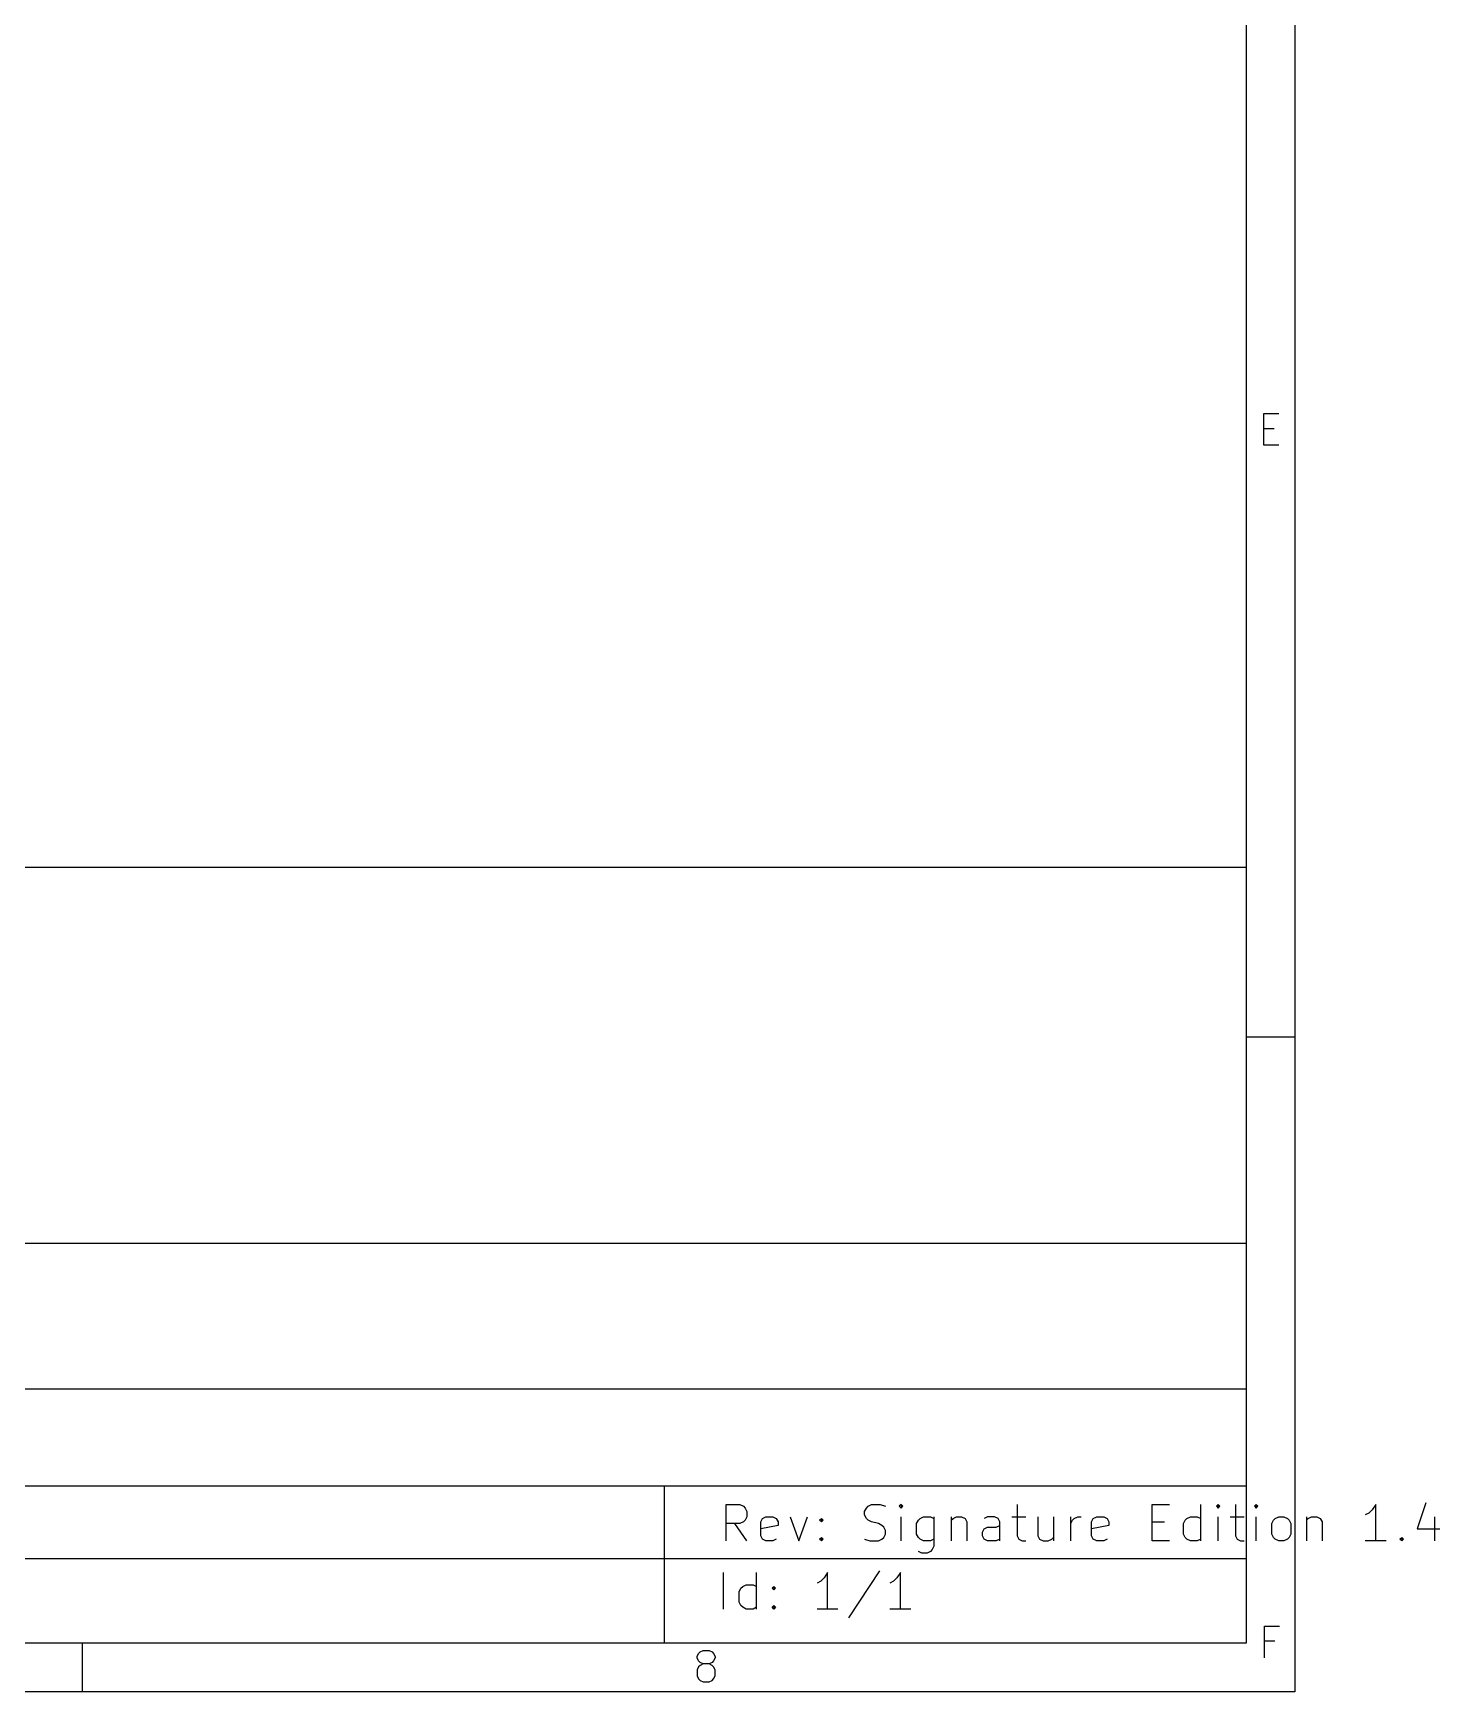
# Model space of a CAD drawing. Extents: x 10 to 416, y -287 to -10.
# Drawn here: x 358 to 416, y -287 to -218.6 of the extents above; entities that cross this region are included whole.
import ezdxf

# ---------------------------------------------------------------- set-up
doc = ezdxf.new("R2010")
doc.units = 0
doc.layers.add('BLACK', color=7, linetype='CONTINUOUS')

msp = doc.modelspace()

# ---------------------------------------------------------------- linework, layer by layer
at = {"layer": 'BLACK', "linetype": 'CONTINUOUS'}
for p, q in [((409.989, -10), (409.989, -287.0022)), ((407.989, -12), (407.989, -285.0022)), ((408.710428, -235.593604), (408.710428, -234.293604)), ((408.710428, -234.293604), (409.329476, -234.293604)), ((408.710428, -234.912652), (409.143762, -234.912652)), ((409.329476, -235.593604), (408.710428, -235.593604)), ((299.989, -253.0022), (407.989, -253.0022)), ((407.989, -253.0022), (407.989, -285.0022)), ((409.989, -260), (407.989, -260)), ((299.989, -268.5022), (407.989, -268.5022)), ((299.989, -274.5022), (407.989, -274.5022)), ((299.989, -278.5022), (407.989, -278.5022)), ((383.989, -278.5022), (383.989, -285.0022)), ((386.54351, -280.780528), (386.54351, -279.280528)), ((386.54351, -279.280528), (387.114939, -279.280528)), ((387.114939, -279.280528), (387.257796, -279.351957)), ((387.257796, -279.351957), (387.329225, -279.423385)), ((387.329225, -279.423385), (387.400653, -279.566242)), ((387.400653, -279.566242), (387.400653, -279.780528)), ((392.257796, -279.566242), (392.329224, -279.423385)), ((392.257796, -279.7091), (392.257796, -279.566242)), ((392.329224, -279.851957), (392.257796, -279.7091)), ((392.329224, -279.423385), (392.400653, -279.351957)), ((392.400653, -279.351957), (392.54351, -279.280528)), ((392.54351, -279.280528), (392.900653, -279.280528)), ((392.900653, -279.280528), (393.114939, -279.351957)), ((393.757795, -279.280528), (393.686367, -279.351957)), ((393.686367, -279.351957), (393.757795, -279.423385)), ((393.829224, -279.351957), (393.757795, -279.280528)), ((393.757795, -279.280528), (393.757795, -279.423385)), ((393.757795, -279.423385), (393.829224, -279.351957)), ((398.54351, -279.280528), (398.54351, -280.566242)), ((404.114938, -280.780528), (404.114938, -279.280528)), ((404.114938, -279.280528), (404.829224, -279.280528)), ((406.114939, -280.780528), (406.114939, -279.280528)), ((406.829224, -279.280528), (406.757796, -279.351957)), ((406.757796, -279.351957), (406.829224, -279.423385)), ((406.900653, -279.351957), (406.829224, -279.280528)), ((406.829224, -279.280528), (406.829224, -279.423385)), ((406.829224, -279.423385), (406.900653, -279.351957)), ((407.54351, -279.280528), (407.54351, -280.566242)), ((408.400653, -279.280528), (408.329225, -279.351957)), ((408.329225, -279.351957), (408.400653, -279.423385)), ((408.472082, -279.351957), (408.400653, -279.280528)), ((408.400653, -279.280528), (408.400653, -279.423385)), ((408.400653, -279.423385), (408.472082, -279.351957)), ((413.043511, -279.637671), (412.900654, -279.7091)), ((413.186368, -279.494814), (413.043511, -279.637671)), ((413.329225, -279.280528), (413.186368, -279.494814)), ((413.329225, -280.780528), (413.329225, -279.280528)), ((415.400654, -279.2091), (415.043511, -280.280528)), ((387.114939, -280.066242), (386.54351, -280.066242)), ((387.400653, -280.780528), (386.900653, -280.066242)), ((387.257796, -279.994814), (387.114939, -280.066242)), ((387.329225, -279.923385), (387.257796, -279.994814)), ((387.400653, -279.780528), (387.329225, -279.923385)), ((387.972082, -279.994814), (388.04351, -279.851957)), ((387.972082, -280.566242), (387.972082, -279.994814)), ((388.686368, -280.137671), (387.972082, -280.280528)), ((388.04351, -279.851957), (388.186368, -279.780528)), ((388.186368, -279.780528), (388.472082, -279.780528)), ((388.472082, -279.780528), (388.614939, -279.851957)), ((388.614939, -279.851957), (388.686368, -279.994814)), ((388.686368, -279.994814), (388.686368, -280.137671)), ((389.186367, -279.780528), (389.54351, -280.780528)), ((389.54351, -280.780528), (389.900653, -279.780528)), ((390.400653, -279.923385), (390.472081, -279.851957)), ((390.472081, -279.994814), (390.400653, -279.923385)), ((390.472081, -279.851957), (390.54351, -279.923385)), ((390.472081, -279.851957), (390.472081, -279.994814)), ((390.54351, -279.923385), (390.472081, -279.994814)), ((392.400653, -279.923385), (392.329224, -279.851957)), ((392.54351, -279.994814), (392.400653, -279.923385)), ((392.829224, -280.066242), (392.54351, -279.994814)), ((392.972082, -280.137671), (392.829224, -280.066242)), ((393.04351, -280.2091), (392.972082, -280.137671)), ((393.114939, -280.351957), (393.04351, -280.2091)), ((393.114939, -280.494814), (393.114939, -280.351957)), ((393.757795, -280.780528), (393.757795, -279.780528)), ((394.400653, -280.066242), (394.472081, -279.923385)), ((394.400653, -280.494814), (394.400653, -280.066242)), ((394.472081, -279.923385), (394.54351, -279.851957)), ((394.54351, -279.851957), (394.686367, -279.780528)), ((394.686367, -279.780528), (394.972081, -279.780528)), ((394.972081, -279.780528), (395.114939, -279.851957)), ((395.114939, -279.780528), (395.114939, -280.994814)), ((395.829224, -279.780528), (395.829224, -280.780528)), ((395.829224, -279.923385), (395.900653, -279.851957)), ((395.900653, -279.851957), (396.04351, -279.780528)), ((396.04351, -279.780528), (396.257796, -279.780528)), ((396.257796, -279.780528), (396.400653, -279.851957)), ((396.400653, -279.851957), (396.472082, -279.994814)), ((396.472082, -279.994814), (396.472082, -280.780528)), ((397.114939, -280.423385), (397.186367, -280.280528)), ((397.114939, -280.566242), (397.114939, -280.423385)), ((397.329225, -279.780528), (397.186367, -279.851957)), ((397.186367, -280.280528), (397.329225, -280.2091)), ((397.614939, -279.780528), (397.329225, -279.780528)), ((397.329225, -280.2091), (397.686367, -280.2091)), ((397.757796, -279.851957), (397.614939, -279.780528)), ((397.686367, -280.2091), (397.829225, -280.137671)), ((397.829225, -279.994814), (397.757796, -279.851957)), ((397.829225, -280.780528), (397.829225, -279.994814)), ((398.329225, -279.780528), (398.900653, -279.780528)), ((399.400653, -279.780528), (399.400653, -280.566242)), ((400.043511, -279.780528), (400.043511, -280.780528)), ((400.757796, -280.780528), (400.757796, -279.780528)), ((400.757796, -280.066242), (400.829225, -279.923385)), ((400.829225, -279.923385), (400.900654, -279.851957)), ((400.900654, -279.851957), (401.043511, -279.780528)), ((401.043511, -279.780528), (401.186368, -279.780528)), ((401.614939, -279.994814), (401.686367, -279.851957)), ((401.614939, -280.566242), (401.614939, -279.994814)), ((402.329225, -280.137671), (401.614939, -280.280528)), ((401.686367, -279.851957), (401.829225, -279.780528)), ((401.829225, -279.780528), (402.114939, -279.780528)), ((402.114939, -279.780528), (402.257796, -279.851957)), ((402.257796, -279.851957), (402.329225, -279.994814)), ((402.329225, -279.994814), (402.329225, -280.137671)), ((404.114938, -279.994814), (404.614938, -279.994814)), ((405.400653, -280.066242), (405.472081, -279.923385)), ((405.400653, -280.494814), (405.400653, -280.066242)), ((405.472081, -279.923385), (405.54351, -279.851957)), ((405.54351, -279.851957), (405.686367, -279.780528)), ((405.686367, -279.780528), (405.972081, -279.780528)), ((405.972081, -279.780528), (406.114939, -279.851957)), ((406.829224, -280.780528), (406.829224, -279.780528)), ((407.329225, -279.780528), (407.900653, -279.780528)), ((408.400653, -280.780528), (408.400653, -279.780528)), ((409.043511, -280.066242), (409.114939, -279.923385)), ((409.043511, -280.494814), (409.043511, -280.066242)), ((409.114939, -279.923385), (409.186368, -279.851957)), ((409.186368, -279.851957), (409.329225, -279.780528)), ((409.329225, -279.780528), (409.543511, -279.780528)), ((409.543511, -279.780528), (409.686368, -279.851957)), ((409.686368, -279.851957), (409.757797, -279.923385)), ((409.757797, -279.923385), (409.829225, -280.066242)), ((409.829225, -280.066242), (409.829225, -280.494814)), ((410.472082, -279.780528), (410.472082, -280.780528)), ((410.472082, -279.923385), (410.543511, -279.851957)), ((410.543511, -279.851957), (410.686368, -279.780528)), ((410.686368, -279.780528), (410.900654, -279.780528)), ((410.900654, -279.780528), (411.043511, -279.851957)), ((411.043511, -279.851957), (411.11494, -279.994814)), ((411.11494, -279.994814), (411.11494, -280.780528)), ((415.043511, -280.280528), (415.972082, -280.280528)), ((415.757797, -279.780528), (415.757797, -280.780528)), ((388.04351, -280.7091), (387.972082, -280.566242)), ((388.186368, -280.780528), (388.04351, -280.7091)), ((388.472082, -280.780528), (388.186368, -280.780528)), ((388.614939, -280.7091), (388.472082, -280.780528)), ((390.400653, -280.7091), (390.472081, -280.637671)), ((390.472081, -280.780528), (390.400653, -280.7091)), ((390.472081, -280.637671), (390.54351, -280.7091)), ((390.472081, -280.637671), (390.472081, -280.780528)), ((390.54351, -280.7091), (390.472081, -280.780528)), ((392.257796, -280.7091), (392.472082, -280.780528)), ((392.472082, -280.780528), (392.829224, -280.780528)), ((392.829224, -280.780528), (392.972082, -280.7091)), ((392.972082, -280.7091), (393.04351, -280.637671)), ((393.04351, -280.637671), (393.114939, -280.494814)), ((394.472081, -280.637671), (394.400653, -280.494814)), ((394.54351, -280.7091), (394.472081, -280.637671)), ((394.686367, -280.780528), (394.54351, -280.7091)), ((394.972081, -280.780528), (394.686367, -280.780528)), ((395.114939, -280.7091), (394.972081, -280.780528)), ((395.114939, -280.994814), (395.04351, -281.137671)), ((397.186367, -280.7091), (397.114939, -280.566242)), ((397.329225, -280.780528), (397.186367, -280.7091)), ((397.686367, -280.780528), (397.329225, -280.780528)), ((397.829225, -280.7091), (397.686367, -280.780528)), ((398.54351, -280.566242), (398.614939, -280.7091)), ((398.614939, -280.7091), (398.757796, -280.780528)), ((398.757796, -280.780528), (398.900653, -280.780528)), ((399.400653, -280.566242), (399.472082, -280.7091)), ((399.472082, -280.7091), (399.614939, -280.780528)), ((399.614939, -280.780528), (399.829225, -280.780528)), ((399.829225, -280.780528), (399.972082, -280.7091)), ((399.972082, -280.7091), (400.043511, -280.637671)), ((401.686367, -280.7091), (401.614939, -280.566242)), ((401.829225, -280.780528), (401.686367, -280.7091)), ((402.114939, -280.780528), (401.829225, -280.780528)), ((402.257796, -280.7091), (402.114939, -280.780528)), ((404.829224, -280.780528), (404.114938, -280.780528)), ((405.472081, -280.637671), (405.400653, -280.494814)), ((405.54351, -280.7091), (405.472081, -280.637671)), ((405.686367, -280.780528), (405.54351, -280.7091)), ((405.972081, -280.780528), (405.686367, -280.780528)), ((406.114939, -280.7091), (405.972081, -280.780528)), ((407.54351, -280.566242), (407.614939, -280.7091)), ((407.614939, -280.7091), (407.757796, -280.780528)), ((407.757796, -280.780528), (407.900653, -280.780528)), ((409.114939, -280.637671), (409.043511, -280.494814)), ((409.186368, -280.7091), (409.114939, -280.637671)), ((409.329225, -280.780528), (409.186368, -280.7091)), ((409.543511, -280.780528), (409.329225, -280.780528)), ((409.686368, -280.7091), (409.543511, -280.780528)), ((409.757797, -280.637671), (409.686368, -280.7091)), ((409.829225, -280.494814), (409.757797, -280.637671)), ((413.757797, -280.780528), (412.900654, -280.780528)), ((414.329225, -280.7091), (414.400653, -280.637671)), ((414.400653, -280.780528), (414.329225, -280.7091)), ((414.400653, -280.637671), (414.472082, -280.7091)), ((414.400653, -280.637671), (414.400653, -280.780528)), ((414.472082, -280.7091), (414.400653, -280.780528)), ((299.989, -281.5022), (407.989, -281.5022)), ((394.614939, -281.280528), (394.472081, -281.2091)), ((394.829224, -281.280528), (394.614939, -281.280528)), ((394.972081, -281.2091), (394.829224, -281.280528)), ((395.04351, -281.137671), (394.972081, -281.2091)), ((386.444826, -283.588328), (386.444826, -282.088328)), ((387.80197, -283.588328), (387.80197, -282.088328)), ((390.444827, -282.445471), (390.30197, -282.5169)), ((390.587684, -282.302614), (390.444827, -282.445471)), ((390.730541, -282.088328), (390.587684, -282.302614)), ((390.730541, -283.588328), (390.730541, -282.088328)), ((392.873398, -282.0169), (391.587684, -283.945471)), ((393.444827, -282.445471), (393.30197, -282.5169)), ((393.587684, -282.302614), (393.444827, -282.445471)), ((393.730541, -282.088328), (393.587684, -282.302614)), ((393.730541, -283.588328), (393.730541, -282.088328)), ((387.087684, -282.874042), (387.159112, -282.731185)), ((387.087684, -283.302614), (387.087684, -282.874042)), ((387.159112, -282.731185), (387.230541, -282.659757)), ((387.230541, -282.659757), (387.373398, -282.588328)), ((387.373398, -282.588328), (387.659112, -282.588328)), ((387.659112, -282.588328), (387.80197, -282.659757)), ((388.444827, -282.731185), (388.516255, -282.659757)), ((388.516255, -282.802614), (388.444827, -282.731185)), ((388.516255, -282.659757), (388.587684, -282.731185)), ((388.516255, -282.659757), (388.516255, -282.802614)), ((388.587684, -282.731185), (388.516255, -282.802614)), ((387.159112, -283.445471), (387.087684, -283.302614)), ((387.230541, -283.5169), (387.159112, -283.445471)), ((387.373398, -283.588328), (387.230541, -283.5169)), ((387.659112, -283.588328), (387.373398, -283.588328)), ((387.80197, -283.5169), (387.659112, -283.588328)), ((388.444827, -283.5169), (388.516255, -283.445471)), ((388.516255, -283.588328), (388.444827, -283.5169)), ((388.516255, -283.445471), (388.587684, -283.5169)), ((388.516255, -283.445471), (388.516255, -283.588328)), ((388.587684, -283.5169), (388.516255, -283.588328)), ((391.159113, -283.588328), (390.30197, -283.588328)), ((394.159113, -283.588328), (393.30197, -283.588328)), ((408.74138, -285.593604), (408.74138, -284.293604)), ((408.74138, -284.293604), (409.360428, -284.293604)), ((407.989, -285.0022), (12, -285.0022)), ((407.989, -285.0022), (299.989, -285.0022)), ((360, -285.0022), (360, -287.0022)), ((409.174714, -284.912652), (408.74138, -284.912652)), ((385.346303, -285.543423), (385.408207, -285.419614)), ((385.346303, -285.605328), (385.346303, -285.543423)), ((385.408207, -285.729138), (385.346303, -285.605328)), ((385.408207, -285.419614), (385.470112, -285.357709)), ((385.470112, -285.791042), (385.408207, -285.729138)), ((385.470112, -285.357709), (385.593922, -285.295804)), ((385.593922, -285.852947), (385.470112, -285.791042)), ((385.593922, -285.852947), (385.470112, -285.914852)), ((385.593922, -285.295804), (385.841541, -285.295804)), ((385.841541, -285.852947), (385.593922, -285.852947)), ((385.841541, -285.295804), (385.96535, -285.357709)), ((385.96535, -285.791042), (385.841541, -285.852947)), ((385.96535, -285.914852), (385.841541, -285.852947)), ((385.96535, -285.357709), (386.027255, -285.419614)), ((386.027255, -285.729138), (385.96535, -285.791042)), ((386.027255, -285.419614), (386.08916, -285.543423)), ((386.08916, -285.605328), (386.027255, -285.729138)), ((386.08916, -285.543423), (386.08916, -285.605328)), ((385.408207, -285.976757), (385.346303, -286.100566)), ((385.346303, -286.100566), (385.346303, -286.348185)), ((385.346303, -286.348185), (385.408207, -286.471995)), ((385.470112, -285.914852), (385.408207, -285.976757)), ((385.408207, -286.471995), (385.470112, -286.5339)), ((385.470112, -286.5339), (385.593922, -286.595804)), ((385.841541, -286.595804), (385.96535, -286.5339)), ((386.027255, -285.976757), (385.96535, -285.914852)), ((385.96535, -286.5339), (386.027255, -286.471995)), ((386.08916, -286.100566), (386.027255, -285.976757)), ((386.027255, -286.471995), (386.08916, -286.348185)), ((386.08916, -286.348185), (386.08916, -286.100566)), ((409.989, -287.0022), (10, -287.0022)), ((385.593922, -286.595804), (385.841541, -286.595804))]:
    msp.add_line(p, q, dxfattribs=at)

doc.saveas('drawing.dxf')
